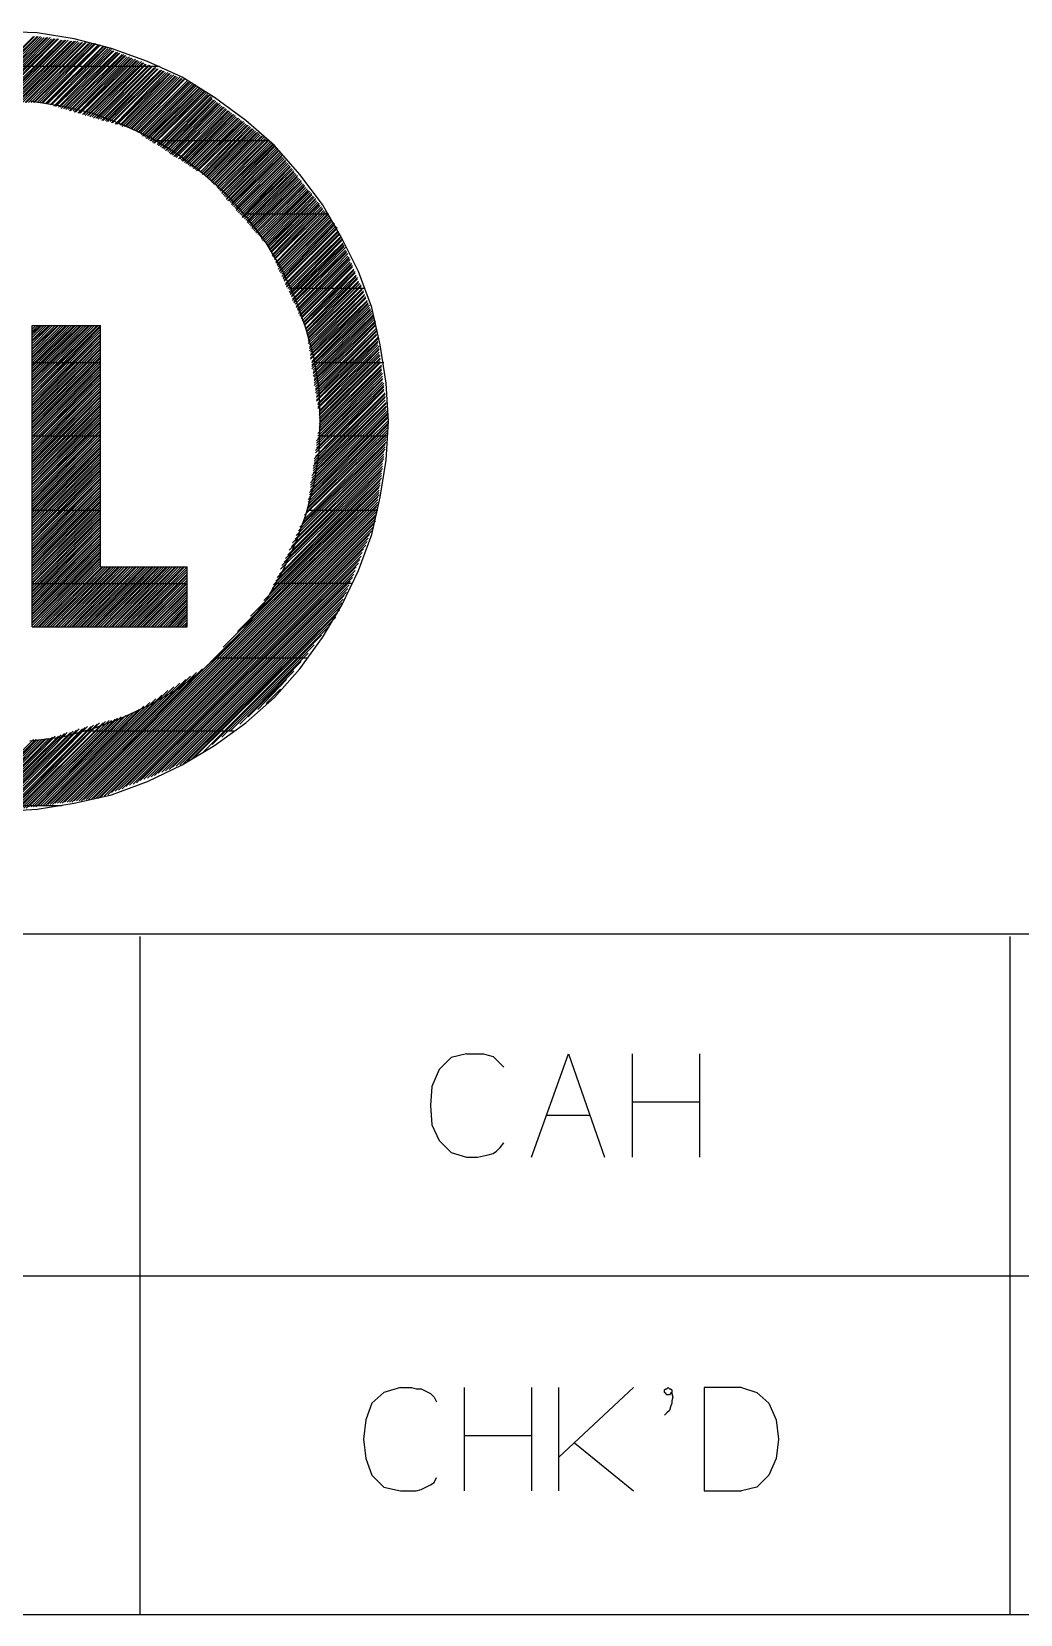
# Model space of a CAD drawing. Header units: inches. Extents: x -1698 to -1559, y -917 to -744.
# Drawn here: x -1600.7 to -1589.54, y -888.7 to -870.84 of the extents above; entities that cross this region are included whole.
import ezdxf

# ---------------------------------------------------------------- set-up
doc = ezdxf.new("R2010")
doc.units = ezdxf.units.IN
doc.layers.add('DH152', color=7, linetype='CONTINUOUS')

msp = doc.modelspace()

# ---------------------------------------------------------------- linework, layer by layer
at = {"layer": 'DH152', "color": 7}
for points in [[(-1600.67956, -870.89527), (-1601.43777, -871.63994)], [(-1600.66602, -870.89527), (-1601.41069, -871.63994)], [(-1600.63894, -870.89527), (-1601.39715, -871.63994)], [(-1600.6254, -870.89527), (-1601.37007, -871.63994)], [(-1600.59832, -870.89527), (-1601.34299, -871.63994)], [(-1600.58478, -870.90881), (-1601.31591, -871.63994)], [(-1600.5577, -870.90881), (-1601.30237, -871.63994)], [(-1600.53062, -870.90881), (-1601.27529, -871.63994)], [(-1600.51708, -870.90881), (-1601.24821, -871.63994)], [(-1600.49, -870.90881), (-1601.22113, -871.63994)], [(-1600.47646, -870.92235), (-1601.20759, -871.63994)], [(-1600.44938, -870.92235), (-1601.18052, -871.63994)], [(-1600.43584, -870.92235), (-1601.15344, -871.63994)], [(-1600.40877, -870.92235), (-1601.12636, -871.63994)], [(-1600.39523, -870.92235), (-1601.11282, -871.63994)], [(-1600.36815, -870.93589), (-1601.08574, -871.63994)], [(-1601.0722, -879.64177), (-1600.63894, -879.61469), (-1600.21921, -879.54699), (-1599.79949, -879.45222), (-1599.39331, -879.30328), (-1599.00066, -879.11373), (-1598.6351, -878.8971), (-1598.28307, -878.63985), (-1597.95812, -878.35552), (-1597.67379, -878.03057), (-1597.41654, -877.67855), (-1597.19991, -877.31298), (-1597.01036, -876.92034), (-1596.86142, -876.51415), (-1596.76665, -876.09443), (-1596.69895, -875.67471), (-1596.67187, -875.24144), (-1596.69895, -874.80818), (-1596.76665, -874.37492), (-1596.86142, -873.95519), (-1597.01036, -873.54901), (-1597.19991, -873.1699), (-1597.41654, -872.7908), (-1597.67379, -872.45231), (-1597.95812, -872.12736), (-1598.28307, -871.84303), (-1598.6351, -871.58578), (-1599.00066, -871.35561), (-1599.39331, -871.1796), (-1599.79949, -871.03067), (-1600.21921, -870.92235), (-1600.63894, -870.85465), (-1601.0722, -870.84111)], [(-1600.35461, -870.93589), (-1601.05866, -871.63994)], [(-1600.32753, -870.93589), (-1601.04512, -871.63994)], [(-1600.31399, -870.93589), (-1601.01804, -871.63994)], [(-1600.28691, -870.93589), (-1600.99096, -871.63994)], [(-1600.25983, -870.94943), (-1600.96388, -871.63994)], [(-1600.24629, -870.94943), (-1600.95034, -871.63994)], [(-1600.21921, -870.94943), (-1600.92327, -871.63994)], [(-1600.20567, -870.94943), (-1600.89619, -871.63994)], [(-1600.17859, -870.94943), (-1600.86911, -871.63994)], [(-1600.16506, -870.96297), (-1600.85557, -871.63994)], [(-1600.13798, -870.96297), (-1600.82849, -871.63994)], [(-1600.12444, -870.96297), (-1600.80141, -871.63994)], [(-1600.09736, -870.96297), (-1600.77433, -871.63994)], [(-1600.08382, -870.96297), (-1600.76079, -871.63994)], [(-1600.05674, -870.97651), (-1600.73371, -871.63994)], [(-1600.0432, -870.97651), (-1600.70663, -871.63994)], [(-1600.01612, -870.97651), (-1600.67956, -871.63994)], [(-1599.98904, -870.97651), (-1600.66602, -871.63994)], [(-1599.9755, -870.97651), (-1600.63894, -871.63994)], [(-1599.94842, -870.99005), (-1600.61186, -871.63994)], [(-1599.93488, -870.99005), (-1600.58478, -871.63994)], [(-1599.92135, -870.99005), (-1600.57124, -871.63994)], [(-1599.89427, -871.00359), (-1600.54416, -871.65348)], [(-1599.88073, -871.00359), (-1600.53062, -871.65348)], [(-1599.86719, -871.01713), (-1600.51708, -871.65348)], [(-1599.85365, -871.01713), (-1600.49, -871.66702)], [(-1599.84011, -871.03067), (-1600.47646, -871.66702)], [(-1599.81303, -871.03067), (-1600.44938, -871.68056)], [(-1599.79949, -871.04421), (-1600.43584, -871.68056)], [(-1599.78595, -871.05775), (-1600.42231, -871.68056)], [(-1599.77241, -871.05775), (-1600.39523, -871.6941)], [(-1599.74533, -871.07128), (-1600.38169, -871.6941)], [(-1599.73179, -871.07128), (-1600.36815, -871.70764)], [(-1599.71825, -871.08482), (-1600.34107, -871.70764)], [(-1599.70471, -871.08482), (-1600.32753, -871.70764)], [(-1599.67763, -871.09836), (-1600.31399, -871.72118)], [(-1599.6641, -871.09836), (-1600.28691, -871.72118)], [(-1599.65056, -871.1119), (-1600.27337, -871.73472)], [(-1599.63702, -871.1119), (-1600.25983, -871.73472)], [(-1599.62348, -871.12544), (-1600.23275, -871.73472)], [(-1599.5964, -871.12544), (-1600.21921, -871.74826)], [(-1599.58286, -871.13898), (-1600.20567, -871.74826)], [(-1599.56932, -871.13898), (-1600.17859, -871.7618)], [(-1599.25791, -871.23376), (-1602.88649, -871.23376)], [(-1599.55578, -871.15252), (-1600.16506, -871.7618)], [(-1599.5287, -871.15252), (-1600.15152, -871.7618)], [(-1599.51516, -871.16606), (-1600.12444, -871.77534)], [(-1599.50162, -871.16606), (-1600.1109, -871.77534)], [(-1599.48808, -871.1796), (-1600.09736, -871.78888)], [(-1599.461, -871.1796), (-1600.07028, -871.78888)], [(-1599.44746, -871.19314), (-1600.05674, -871.78888)], [(-1599.43392, -871.19314), (-1600.0432, -871.80242)], [(-1599.42038, -871.20668), (-1600.01612, -871.80242)], [(-1599.40685, -871.20668), (-1600.00258, -871.81596)], [(-1599.37977, -871.22022), (-1599.9755, -871.81596)], [(-1599.36623, -871.22022), (-1599.96196, -871.81596)], [(-1599.35269, -871.23376), (-1599.94842, -871.8295)], [(-1599.33915, -871.23376), (-1599.92135, -871.8295)], [(-1599.31207, -871.2473), (-1599.90781, -871.84303)], [(-1599.29853, -871.2473), (-1599.89427, -871.84303)], [(-1599.28499, -871.26084), (-1599.86719, -871.84303)], [(-1599.27145, -871.26084), (-1599.85365, -871.85657)], [(-1599.24437, -871.27438), (-1599.84011, -871.85657)], [(-1599.23083, -871.27438), (-1599.81303, -871.85657)], [(-1599.21729, -871.28792), (-1599.79949, -871.87011)], [(-1599.20375, -871.28792), (-1599.78595, -871.87011)], [(-1599.19021, -871.30146), (-1599.75887, -871.88365)], [(-1599.16313, -871.30146), (-1599.74533, -871.88365)], [(-1599.1496, -871.315), (-1599.73179, -871.88365)], [(-1599.13606, -871.315), (-1599.70471, -871.89719)], [(-1599.12252, -871.32853), (-1599.69117, -871.89719)], [(-1599.09544, -871.32853), (-1599.67763, -871.91073)], [(-1599.0819, -871.34207), (-1599.65056, -871.91073)], [(-1599.06836, -871.34207), (-1599.63702, -871.91073)], [(-1599.05482, -871.35561), (-1599.62348, -871.92427)], [(-1599.02774, -871.35561), (-1599.5964, -871.92427)], [(-1599.0142, -871.36915), (-1599.58286, -871.93781)], [(-1599.00066, -871.36915), (-1599.56932, -871.93781)], [(-1598.98712, -871.38269), (-1599.55578, -871.95135)], [(-1598.97358, -871.38269), (-1599.5287, -871.95135)], [(-1598.9465, -871.39623), (-1599.51516, -871.96489)], [(-1598.93296, -871.40977), (-1599.50162, -871.97843)], [(-1598.91942, -871.40977), (-1599.48808, -871.97843)], [(-1598.90588, -871.42331), (-1599.47454, -871.99197)], [(-1598.87881, -871.42331), (-1599.461, -872.00551)], [(-1598.86527, -871.43685), (-1599.44746, -872.01905)], [(-1598.85173, -871.43685), (-1599.43392, -872.01905)], [(-1598.83819, -871.45039), (-1599.42038, -872.03259)], [(-1598.82465, -871.46393), (-1599.40685, -872.04613)], [(-1598.81111, -871.47747), (-1599.39331, -872.04613)], [(-1598.79757, -871.47747), (-1599.37977, -872.05967)], [(-1598.78403, -871.49101), (-1599.36623, -872.07321)], [(-1600.72017, -878.84294), (-1600.36815, -878.80232), (-1600.01612, -878.70755), (-1599.69117, -878.58569), (-1599.36623, -878.43676), (-1599.05482, -878.26075), (-1598.77049, -878.04411), (-1598.51324, -877.8004), (-1598.26953, -877.54315), (-1598.0529, -877.25882), (-1597.87688, -876.94742), (-1597.72795, -876.62247), (-1597.6061, -876.29752), (-1597.51132, -875.9455), (-1597.45716, -875.59347), (-1597.44362, -875.24144), (-1597.45716, -874.87588), (-1597.51132, -874.52385), (-1597.6061, -874.18536), (-1597.72795, -873.84688), (-1597.87688, -873.52193), (-1598.0529, -873.22406), (-1598.26953, -872.93973), (-1598.51324, -872.66894), (-1598.77049, -872.43877), (-1599.05482, -872.22214), (-1599.36623, -872.03259), (-1599.69117, -871.88365), (-1600.01612, -871.7618), (-1600.36815, -871.68056), (-1600.72017, -871.6264)], [(-1598.77049, -871.50455), (-1599.35269, -872.07321)], [(-1598.75695, -871.51809), (-1599.33915, -872.08675)], [(-1598.74341, -871.51809), (-1599.32561, -872.10028)], [(-1598.72987, -871.53163), (-1599.31207, -872.10028)], [(-1598.71633, -871.54517), (-1599.28499, -872.11382)], [(-1598.70279, -871.55871), (-1599.27145, -872.12736)], [(-1598.68925, -871.55871), (-1599.25791, -872.12736)], [(-1598.67571, -871.57225), (-1599.24437, -872.1409)], [(-1598.66217, -871.58578), (-1599.23083, -872.15444)], [(-1598.66217, -871.59932), (-1599.21729, -872.15444)], [(-1598.64863, -871.61286), (-1599.20375, -872.16798)], [(-1598.6351, -871.61286), (-1599.19021, -872.18152)], [(-1598.62156, -871.6264), (-1599.17667, -872.18152)], [(-1598.60802, -871.63994), (-1599.16313, -872.19506)], [(-1598.59448, -871.65348), (-1599.1496, -872.2086)], [(-1598.58094, -871.65348), (-1599.13606, -872.22214)], [(-1598.5674, -871.66702), (-1599.12252, -872.22214)], [(-1598.55386, -871.68056), (-1599.10898, -872.23568)], [(-1598.54032, -871.6941), (-1599.09544, -872.24922)], [(-1598.52678, -871.6941), (-1599.0819, -872.24922)], [(-1598.51324, -871.70764), (-1599.06836, -872.26276)], [(-1598.4997, -871.72118), (-1599.04128, -872.2763)], [(-1598.48616, -871.73472), (-1599.02774, -872.2763)], [(-1598.47262, -871.73472), (-1599.0142, -872.28984)], [(-1598.45908, -871.74826), (-1599.00066, -872.30338)], [(-1598.44554, -871.7618), (-1598.98712, -872.30338)], [(-1598.432, -871.77534), (-1598.97358, -872.31692)], [(-1598.41846, -871.77534), (-1598.96004, -872.33046)], [(-1598.40492, -871.78888), (-1598.9465, -872.33046)], [(-1598.39138, -871.80242), (-1598.93296, -872.344)], [(-1598.37785, -871.81596), (-1598.91942, -872.35753)], [(-1598.36431, -871.81596), (-1598.90588, -872.35753)], [(-1598.35077, -871.8295), (-1598.89235, -872.37107)], [(-1598.33723, -871.84303), (-1598.87881, -872.38461)], [(-1598.32369, -871.85657), (-1598.86527, -872.38461)], [(-1598.31015, -871.85657), (-1598.85173, -872.39815)], [(-1598.29661, -871.87011), (-1598.83819, -872.41169)], [(-1598.28307, -871.88365), (-1598.82465, -872.41169)], [(-1598.26953, -871.89719), (-1598.79757, -872.42523)], [(-1598.25599, -871.89719), (-1598.78403, -872.43877)], [(-1598.24245, -871.91073), (-1598.77049, -872.45231)], [(-1598.22891, -871.92427), (-1598.75695, -872.45231)], [(-1598.21537, -871.93781), (-1598.74341, -872.46585)], [(-1598.20183, -871.93781), (-1598.72987, -872.47939)], [(-1598.18829, -871.95135), (-1598.71633, -872.47939)], [(-1598.17475, -871.96489), (-1598.70279, -872.49293)], [(-1598.16121, -871.97843), (-1598.68925, -872.50647)], [(-1598.14767, -871.97843), (-1598.67571, -872.52001)], [(-1598.13413, -871.99197), (-1598.67571, -872.53355)], [(-1598.1206, -872.00551), (-1598.66217, -872.54709)], [(-1598.10706, -872.01905), (-1598.64863, -872.56063)], [(-1598.09352, -872.01905), (-1598.6351, -872.56063)], [(-1598.07998, -872.03259), (-1598.62156, -872.57417)], [(-1598.02582, -872.07321), (-1599.31207, -872.07321)], [(-1598.06644, -872.04613), (-1598.60802, -872.58771)], [(-1598.0529, -872.05967), (-1598.60802, -872.60125)], [(-1598.03936, -872.07321), (-1598.59448, -872.61478)], [(-1598.02582, -872.07321), (-1598.58094, -872.62832)], [(-1598.01228, -872.08675), (-1598.5674, -872.64186)], [(-1597.99874, -872.10028), (-1598.55386, -872.6554)], [(-1597.9852, -872.11382), (-1598.55386, -872.66894)], [(-1597.97166, -872.11382), (-1598.54032, -872.68248)], [(-1597.95812, -872.12736), (-1598.52678, -872.69602)], [(-1597.95812, -872.1409), (-1598.51324, -872.70956)], [(-1597.94458, -872.15444), (-1598.4997, -872.7231)], [(-1597.93104, -872.16798), (-1598.4997, -872.73664)], [(-1597.9175, -872.18152), (-1598.48616, -872.75018)], [(-1597.9175, -872.19506), (-1598.47262, -872.75018)], [(-1597.90396, -872.2086), (-1598.45908, -872.76372)], [(-1597.89042, -872.22214), (-1598.44554, -872.77726)], [(-1597.87688, -872.23568), (-1598.44554, -872.7908)], [(-1597.87688, -872.24922), (-1598.432, -872.80434)], [(-1597.86335, -872.26276), (-1598.41846, -872.81788)], [(-1597.84981, -872.2763), (-1598.40492, -872.83142)], [(-1597.83627, -872.28984), (-1598.39138, -872.84496)], [(-1597.83627, -872.30338), (-1598.39138, -872.8585)], [(-1597.82273, -872.31692), (-1598.37785, -872.87203)], [(-1597.80919, -872.33046), (-1598.36431, -872.88557)], [(-1597.79565, -872.344), (-1598.35077, -872.89911)], [(-1597.78211, -872.35753), (-1598.33723, -872.91265)], [(-1597.78211, -872.37107), (-1598.32369, -872.92619)], [(-1597.76857, -872.38461), (-1598.32369, -872.93973)], [(-1597.75503, -872.39815), (-1598.31015, -872.93973)], [(-1597.74149, -872.41169), (-1598.29661, -872.95327)], [(-1597.74149, -872.42523), (-1598.28307, -872.96681)], [(-1597.72795, -872.43877), (-1598.26953, -872.98035)], [(-1597.71441, -872.45231), (-1598.26953, -872.99389)], [(-1597.70087, -872.46585), (-1598.25599, -873.00743)], [(-1597.70087, -872.47939), (-1598.24245, -873.02097)], [(-1597.68733, -872.49293), (-1598.22891, -873.03451)], [(-1597.67379, -872.50647), (-1598.21537, -873.04805)], [(-1597.66025, -872.52001), (-1598.21537, -873.06159)], [(-1597.66025, -872.53355), (-1598.20183, -873.07513)], [(-1597.64671, -872.54709), (-1598.18829, -873.08867)], [(-1597.63317, -872.56063), (-1598.17475, -873.10221)], [(-1597.61963, -872.57417), (-1598.16121, -873.11575)], [(-1597.61963, -872.58771), (-1598.16121, -873.11575)], [(-1597.6061, -872.60125), (-1598.14767, -873.12928)], [(-1597.59256, -872.61478), (-1598.13413, -873.14282)], [(-1597.57902, -872.62832), (-1598.1206, -873.15636)], [(-1597.56548, -872.64186), (-1598.10706, -873.18344)], [(-1597.57902, -872.64186), (-1598.10706, -873.1699)], [(-1597.55194, -872.6554), (-1598.09352, -873.19698)], [(-1597.5384, -872.66894), (-1598.07998, -873.21052)], [(-1597.5384, -872.68248), (-1598.06644, -873.22406)], [(-1597.52486, -872.69602), (-1598.0529, -873.2376)], [(-1597.51132, -872.70956), (-1598.03936, -873.25114)], [(-1597.49778, -872.7231), (-1598.03936, -873.26468)], [(-1597.49778, -872.73664), (-1598.02582, -873.27822)], [(-1597.34885, -872.89911), (-1598.31015, -872.89911)], [(-1597.48424, -872.75018), (-1598.01228, -873.29176)], [(-1597.4707, -872.76372), (-1598.01228, -873.3053)], [(-1597.45716, -872.77726), (-1597.99874, -873.31884)], [(-1597.45716, -872.7908), (-1597.99874, -873.33238)], [(-1597.44362, -872.80434), (-1597.9852, -873.35946)], [(-1597.43008, -872.81788), (-1597.9852, -873.373)], [(-1597.41654, -872.83142), (-1597.97166, -873.38653)], [(-1597.41654, -872.84496), (-1597.95812, -873.40007)], [(-1597.403, -872.8585), (-1597.95812, -873.41361)], [(-1597.38946, -872.87203), (-1597.94458, -873.44069)], [(-1597.37592, -872.88557), (-1597.94458, -873.45423)], [(-1597.36238, -872.89911), (-1597.93104, -873.46777)], [(-1597.36238, -872.91265), (-1597.93104, -873.48131)], [(-1597.34885, -872.92619), (-1597.9175, -873.49485)], [(-1597.33531, -872.93973), (-1597.9175, -873.52193)], [(-1597.32177, -872.95327), (-1597.90396, -873.53547)], [(-1597.32177, -872.96681), (-1597.90396, -873.54901)], [(-1597.30823, -872.98035), (-1597.89042, -873.56255)], [(-1597.29469, -872.99389), (-1597.87688, -873.57609)], [(-1597.28115, -873.00743), (-1597.87688, -873.60317)], [(-1597.28115, -873.02097), (-1597.86335, -873.61671)], [(-1597.26761, -873.03451), (-1597.86335, -873.63025)], [(-1597.25407, -873.04805), (-1597.84981, -873.64378)], [(-1597.25407, -873.06159), (-1597.84981, -873.65732)], [(-1597.24053, -873.08867), (-1597.83627, -873.6844)], [(-1597.24053, -873.10221), (-1597.83627, -873.69794)], [(-1597.22699, -873.11575), (-1597.82273, -873.71148)], [(-1597.22699, -873.12928), (-1597.82273, -873.72502)], [(-1597.21345, -873.15636), (-1597.80919, -873.73856)], [(-1597.21345, -873.1699), (-1597.79565, -873.7521)], [(-1597.19991, -873.18344), (-1597.79565, -873.77918)], [(-1597.19991, -873.19698), (-1597.78211, -873.79272)], [(-1597.18637, -873.22406), (-1597.78211, -873.80626)], [(-1597.18637, -873.2376), (-1597.76857, -873.8198)], [(-1597.17283, -873.25114), (-1597.76857, -873.83334)], [(-1597.17283, -873.26468), (-1597.75503, -873.86042)], [(-1597.15929, -873.27822), (-1597.75503, -873.87396)], [(-1597.15929, -873.3053), (-1597.74149, -873.8875)], [(-1597.14575, -873.31884), (-1597.74149, -873.90103)], [(-1597.14575, -873.33238), (-1597.72795, -873.91457)], [(-1597.13221, -873.34592), (-1597.71441, -873.94165)], [(-1597.13221, -873.373), (-1597.71441, -873.95519)], [(-1597.11867, -873.38653), (-1597.70087, -873.96873)], [(-1597.11867, -873.40007), (-1597.70087, -873.98227)], [(-1597.10513, -873.41361), (-1597.68733, -873.99581)], [(-1597.10513, -873.44069), (-1597.68733, -874.02289)], [(-1597.0916, -873.45423), (-1597.67379, -874.03643)], [(-1597.0916, -873.46777), (-1597.67379, -874.04997)], [(-1597.07806, -873.48131), (-1597.66025, -874.06351)], [(-1597.07806, -873.49485), (-1597.66025, -874.07705)], [(-1597.06452, -873.52193), (-1597.64671, -874.10413)], [(-1597.06452, -873.53547), (-1597.63317, -874.11767)], [(-1597.05098, -873.54901), (-1597.63317, -874.13121)], [(-1597.05098, -873.56255), (-1597.61963, -874.14475)], [(-1597.03744, -873.58963), (-1597.61963, -874.15828)], [(-1597.03744, -873.60317), (-1597.6061, -874.18536)], [(-1597.0239, -873.61671), (-1597.6061, -874.1989)], [(-1597.0239, -873.63025), (-1597.59256, -874.21244)], [(-1596.94266, -873.73856), (-1597.78211, -873.73856)], [(-1597.01036, -873.65732), (-1597.59256, -874.22598)], [(-1597.01036, -873.67086), (-1597.59256, -874.25306)], [(-1596.99682, -873.6844), (-1597.57902, -874.2666)], [(-1596.98328, -873.69794), (-1597.57902, -874.29368)], [(-1596.98328, -873.71148), (-1597.57902, -874.30722)], [(-1596.96974, -873.73856), (-1597.57902, -874.3343)], [(-1596.96974, -873.7521), (-1597.57902, -874.36138)], [(-1596.9562, -873.76564), (-1597.56548, -874.37492)], [(-1596.9562, -873.77918), (-1597.56548, -874.402)], [(-1596.94266, -873.80626), (-1597.56548, -874.41553)], [(-1596.94266, -873.8198), (-1597.56548, -874.44261)], [(-1596.92912, -873.83334), (-1597.55194, -874.45615)], [(-1596.92912, -873.84688), (-1597.55194, -874.48323)], [(-1596.91558, -873.87396), (-1597.55194, -874.49677)], [(-1596.91558, -873.8875), (-1597.55194, -874.52385)], [(-1596.90204, -873.90103), (-1597.55194, -874.53739)], [(-1596.90204, -873.91457), (-1597.5384, -874.56447)], [(-1596.8885, -873.92811), (-1597.5384, -874.57801)], [(-1596.8885, -873.95519), (-1597.5384, -874.60509)], [(-1596.87496, -873.96873), (-1597.5384, -874.61863)], [(-1596.87496, -873.98227), (-1597.5384, -874.64571)], [(-1596.86142, -873.99581), (-1597.52486, -874.65925)], [(-1600.69309, -877.55669), (-1600.69309, -874.15828)], [(-1600.69309, -874.15828), (-1599.92135, -874.15828)], [(-1599.92135, -874.15828), (-1600.69309, -874.93003)], [(-1600.69309, -874.90296), (-1599.94842, -874.15828)], [(-1599.96196, -874.15828), (-1600.69309, -874.87588)], [(-1600.69309, -874.86234), (-1599.98904, -874.15828)], [(-1600.01612, -874.15828), (-1600.69309, -874.83526)], [(-1600.69309, -874.80818), (-1600.0432, -874.15828)], [(-1600.05674, -874.15828), (-1600.69309, -874.7811)], [(-1600.69309, -874.76756), (-1600.08382, -874.15828)], [(-1600.1109, -874.15828), (-1600.69309, -874.74048)], [(-1600.69309, -874.7134), (-1600.13798, -874.15828)], [(-1600.15152, -874.15828), (-1600.69309, -874.68632)], [(-1600.69309, -874.67278), (-1600.17859, -874.15828)], [(-1600.20567, -874.15828), (-1600.69309, -874.64571)], [(-1600.69309, -874.61863), (-1600.21921, -874.15828)], [(-1600.24629, -874.15828), (-1600.69309, -874.60509)], [(-1600.69309, -874.57801), (-1600.27337, -874.15828)], [(-1600.30045, -874.15828), (-1600.69309, -874.55093)], [(-1600.69309, -874.52385), (-1600.31399, -874.15828)], [(-1600.34107, -874.15828), (-1600.69309, -874.51031)], [(-1600.69309, -874.48323), (-1600.36815, -874.15828)], [(-1600.39523, -874.15828), (-1600.69309, -874.45615)], [(-1600.69309, -874.42907), (-1600.40877, -874.15828)], [(-1600.43584, -874.15828), (-1600.69309, -874.41553)], [(-1600.69309, -874.38846), (-1600.46292, -874.15828)], [(-1600.49, -874.15828), (-1600.69309, -874.36138)], [(-1600.69309, -874.3343), (-1600.50354, -874.15828)], [(-1600.53062, -874.15828), (-1600.69309, -874.32076)], [(-1600.69309, -874.29368), (-1600.5577, -874.15828)], [(-1600.58478, -874.15828), (-1600.69309, -874.2666)], [(-1600.69309, -874.23952), (-1600.59832, -874.15828)], [(-1600.6254, -874.15828), (-1600.69309, -874.22598)], [(-1600.69309, -874.1989), (-1600.65248, -874.15828)], [(-1600.69309, -874.95711), (-1599.92135, -874.17182)], [(-1599.92135, -876.87972), (-1599.92135, -874.15828)], [(-1596.86142, -874.02289), (-1597.52486, -874.68632)], [(-1596.84788, -874.03643), (-1597.52486, -874.69986)], [(-1596.84788, -874.04997), (-1597.52486, -874.72694)], [(-1596.83435, -874.06351), (-1597.51132, -874.74048)], [(-1596.83435, -874.09059), (-1597.51132, -874.76756)], [(-1596.82081, -874.10413), (-1597.51132, -874.7811)], [(-1596.82081, -874.11767), (-1597.51132, -874.80818)], [(-1596.82081, -874.14475), (-1597.51132, -874.83526)], [(-1596.82081, -874.15828), (-1597.49778, -874.8488)], [(-1599.92135, -874.1989), (-1600.69309, -874.97065)], [(-1600.69309, -874.99773), (-1599.92135, -874.22598)], [(-1599.92135, -874.25306), (-1600.69309, -875.02481)], [(-1600.69309, -875.05189), (-1599.92135, -874.2666)], [(-1599.92135, -874.29368), (-1600.69309, -875.06543)], [(-1600.69309, -875.09251), (-1599.92135, -874.32076)], [(-1599.92135, -874.3343), (-1600.69309, -875.11959)], [(-1596.80727, -874.18536), (-1597.49778, -874.87588)], [(-1596.80727, -874.21244), (-1597.49778, -874.88942)], [(-1596.80727, -874.22598), (-1597.49778, -874.9165)], [(-1596.80727, -874.25306), (-1597.48424, -874.93003)], [(-1596.80727, -874.2666), (-1597.48424, -874.95711)], [(-1596.79373, -874.29368), (-1597.48424, -874.97065)], [(-1596.79373, -874.30722), (-1597.48424, -874.99773)], [(-1596.79373, -874.3343), (-1597.48424, -875.01127)], [(-1596.79373, -874.34784), (-1597.4707, -875.03835)], [(-1600.69309, -875.14667), (-1599.92135, -874.36138)], [(-1599.92135, -874.38846), (-1600.69309, -875.16021)], [(-1600.69309, -875.18728), (-1599.92135, -874.41553)], [(-1599.92135, -874.42907), (-1600.69309, -875.21436)], [(-1600.69309, -875.24144), (-1599.92135, -874.45615)], [(-1599.92135, -874.48323), (-1600.69309, -875.25498)], [(-1600.69309, -875.28206), (-1599.92135, -874.51031)], [(-1599.92135, -874.52385), (-1600.69309, -875.30914)], [(-1596.79373, -874.37492), (-1597.4707, -875.05189)], [(-1596.78019, -874.38846), (-1597.4707, -875.07897)], [(-1596.78019, -874.41553), (-1597.4707, -875.09251)], [(-1596.78019, -874.42907), (-1597.45716, -875.11959)], [(-1596.78019, -874.45615), (-1597.45716, -875.13313)], [(-1596.78019, -874.48323), (-1597.45716, -875.16021)], [(-1596.76665, -874.49677), (-1597.45716, -875.17375)], [(-1596.76665, -874.52385), (-1597.45716, -875.20082)], [(-1600.69309, -875.32268), (-1599.92135, -874.55093)], [(-1599.92135, -874.57801), (-1600.69309, -874.57801)], [(-1599.92135, -874.57801), (-1600.69309, -875.34976)], [(-1600.69309, -875.37684), (-1599.92135, -874.60509)], [(-1599.92135, -874.61863), (-1600.69309, -875.40392)], [(-1600.69309, -875.41746), (-1599.92135, -874.64571)], [(-1599.92135, -874.67278), (-1600.69309, -875.44453)], [(-1600.69309, -875.47161), (-1599.92135, -874.69986)], [(-1596.72603, -874.57801), (-1597.51132, -874.57801)], [(-1596.75311, -874.65925), (-1597.4707, -875.37684)], [(-1596.75311, -874.68632), (-1597.4707, -875.40392)], [(-1596.73957, -874.69986), (-1597.4707, -875.431)], [(-1596.76665, -874.57801), (-1597.45716, -875.26852)], [(-1596.75311, -874.60509), (-1597.45716, -875.2956)], [(-1596.75311, -874.61863), (-1597.45716, -875.32268)], [(-1596.75311, -874.64571), (-1597.45716, -875.34976)], [(-1596.76665, -874.53739), (-1597.44362, -875.21436)], [(-1596.76665, -874.56447), (-1597.44362, -875.24144)], [(-1599.92135, -874.7134), (-1600.69309, -875.49869)], [(-1600.69309, -875.51223), (-1599.92135, -874.74048)], [(-1599.92135, -874.76756), (-1600.69309, -875.53931)], [(-1600.69309, -875.56639), (-1599.92135, -874.79464)], [(-1599.92135, -874.80818), (-1600.69309, -875.59347)], [(-1600.69309, -875.60701), (-1599.92135, -874.83526)], [(-1599.92135, -874.86234), (-1600.69309, -875.63409)], [(-1600.69309, -875.66117), (-1599.92135, -874.88942)], [(-1596.72603, -874.87588), (-1597.51132, -875.66117)], [(-1596.72603, -874.88942), (-1597.51132, -875.68825)], [(-1596.72603, -874.80818), (-1597.49778, -875.56639)], [(-1596.72603, -874.83526), (-1597.49778, -875.59347)], [(-1596.72603, -874.8488), (-1597.49778, -875.63409)], [(-1596.73957, -874.72694), (-1597.48424, -875.45807)], [(-1596.73957, -874.75402), (-1597.48424, -875.48515)], [(-1596.73957, -874.76756), (-1597.48424, -875.51223)], [(-1596.73957, -874.79464), (-1597.48424, -875.53931)], [(-1599.92135, -874.90296), (-1600.69309, -875.68825)], [(-1600.69309, -875.70178), (-1599.92135, -874.93003)], [(-1599.92135, -874.95711), (-1600.69309, -875.72886)], [(-1600.69309, -875.75594), (-1599.92135, -874.97065)], [(-1599.92135, -874.99773), (-1600.69309, -875.78302)], [(-1600.69309, -875.79656), (-1599.92135, -875.02481)], [(-1599.92135, -875.05189), (-1600.69309, -875.82364)], [(-1600.69309, -875.85072), (-1599.92135, -875.06543)], [(-1596.69895, -875.02481), (-1597.5384, -875.85072)], [(-1596.69895, -875.03835), (-1597.5384, -875.8778)], [(-1596.69895, -875.06543), (-1597.5384, -875.90488)], [(-1596.71249, -874.93003), (-1597.52486, -875.7424)], [(-1596.71249, -874.95711), (-1597.52486, -875.76948)], [(-1596.71249, -874.97065), (-1597.52486, -875.79656)], [(-1596.71249, -874.99773), (-1597.52486, -875.82364)], [(-1596.71249, -874.9165), (-1597.51132, -875.71532)], [(-1599.92135, -875.09251), (-1600.69309, -875.8778)], [(-1600.69309, -875.89134), (-1599.92135, -875.11959)], [(-1599.92135, -875.14667), (-1600.69309, -875.91842)], [(-1600.69309, -875.9455), (-1599.92135, -875.16021)], [(-1599.92135, -875.18728), (-1600.69309, -875.95903)], [(-1600.69309, -875.98611), (-1599.92135, -875.21436)], [(-1599.92135, -875.24144), (-1600.69309, -876.01319)], [(-1596.67187, -875.2279), (-1597.57902, -876.12151)], [(-1596.68541, -875.16021), (-1597.56548, -876.04027)], [(-1596.68541, -875.18728), (-1597.56548, -876.06735)], [(-1596.68541, -875.20082), (-1597.56548, -876.09443)], [(-1596.69895, -875.07897), (-1597.55194, -875.93196)], [(-1596.69895, -875.10605), (-1597.55194, -875.95903)], [(-1596.68541, -875.11959), (-1597.55194, -875.98611)], [(-1596.68541, -875.14667), (-1597.55194, -876.01319)], [(-1600.69309, -876.04027), (-1599.92135, -875.25498)], [(-1599.92135, -875.28206), (-1600.69309, -876.05381)], [(-1600.69309, -876.08089), (-1599.92135, -875.30914)], [(-1599.92135, -875.33622), (-1600.69309, -876.10797)], [(-1600.69309, -876.13505), (-1599.92135, -875.34976)], [(-1599.92135, -875.37684), (-1600.69309, -876.14859)], [(-1599.92135, -875.40392), (-1600.69309, -875.40392)], [(-1600.69309, -876.17567), (-1599.92135, -875.40392)], [(-1596.69895, -875.41746), (-1597.63317, -876.35168)], [(-1596.69895, -875.39038), (-1597.61963, -876.29752)], [(-1596.68541, -875.33622), (-1597.59256, -876.22982)], [(-1596.68541, -875.3633), (-1597.59256, -876.2569)], [(-1596.67187, -875.25498), (-1597.57902, -876.14859)], [(-1596.68541, -875.28206), (-1597.57902, -876.17567)], [(-1596.68541, -875.30914), (-1597.57902, -876.20275)], [(-1596.68541, -875.40392), (-1597.45716, -875.40392)], [(-1599.92135, -875.431), (-1600.69309, -876.20275)], [(-1600.69309, -876.22982), (-1599.92135, -875.44453)], [(-1599.92135, -875.47161), (-1600.69309, -876.24336)], [(-1600.69309, -876.27044), (-1599.92135, -875.49869)], [(-1599.92135, -875.52577), (-1600.69309, -876.29752)], [(-1600.69309, -876.3246), (-1599.92135, -875.53931)], [(-1599.92135, -875.56639), (-1600.69309, -876.33814)], [(-1600.69309, -876.36522), (-1599.92135, -875.59347)], [(-1596.72603, -875.57993), (-1597.75503, -876.60893)], [(-1596.71249, -875.55285), (-1597.72795, -876.56831)], [(-1596.71249, -875.52577), (-1597.71441, -876.52769)], [(-1596.71249, -875.49869), (-1597.68733, -876.47353)], [(-1596.69895, -875.47161), (-1597.67379, -876.43292)], [(-1596.69895, -875.44453), (-1597.64671, -876.3923)], [(-1599.92135, -875.60701), (-1600.69309, -876.3923)], [(-1600.69309, -876.41938), (-1599.92135, -875.63409)], [(-1599.92135, -875.66117), (-1600.69309, -876.43292)], [(-1600.69309, -876.46), (-1599.92135, -875.68825)], [(-1599.92135, -875.70178), (-1600.69309, -876.48707)], [(-1600.69309, -876.51415), (-1599.92135, -875.72886)], [(-1599.92135, -875.75594), (-1600.69309, -876.52769)], [(-1600.69309, -876.55477), (-1599.92135, -875.78302)], [(-1596.73957, -875.76948), (-1597.89042, -876.9068)], [(-1596.73957, -875.7424), (-1597.87688, -876.86618)], [(-1596.73957, -875.71532), (-1597.84981, -876.82556)], [(-1596.73957, -875.68825), (-1597.83627, -876.78494)], [(-1596.72603, -875.66117), (-1597.80919, -876.74432)], [(-1596.72603, -875.63409), (-1597.79565, -876.69017)], [(-1596.72603, -875.60701), (-1597.76857, -876.64955)], [(-1599.92135, -875.79656), (-1600.69309, -876.58185)], [(-1600.69309, -876.59539), (-1599.92135, -875.82364)], [(-1599.92135, -875.85072), (-1600.69309, -876.62247)], [(-1600.69309, -876.64955), (-1599.92135, -875.8778)], [(-1599.92135, -875.89134), (-1600.69309, -876.67663)], [(-1600.69309, -876.69017), (-1599.92135, -875.91842)], [(-1599.92135, -875.9455), (-1600.69309, -876.71725)], [(-1596.76665, -875.95903), (-1598.07998, -877.25882)], [(-1596.76665, -875.93196), (-1598.01228, -877.17759)], [(-1596.76665, -875.90488), (-1597.9852, -877.12343)], [(-1596.75311, -875.8778), (-1597.97166, -877.08281)], [(-1596.75311, -875.85072), (-1597.94458, -877.04219)], [(-1596.75311, -875.82364), (-1597.93104, -877.00157)], [(-1596.75311, -875.79656), (-1597.90396, -876.96096)], [(-1600.69309, -876.74432), (-1599.92135, -875.97257)], [(-1599.92135, -875.98611), (-1600.69309, -876.7714)], [(-1600.69309, -876.78494), (-1599.92135, -876.01319)], [(-1599.92135, -876.04027), (-1600.69309, -876.81202)], [(-1600.69309, -876.8391), (-1599.92135, -876.06735)], [(-1599.92135, -876.08089), (-1600.69309, -876.86618)], [(-1600.69309, -876.87972), (-1599.92135, -876.10797)], [(-1599.92135, -876.13505), (-1600.69309, -876.9068)], [(-1596.79373, -876.09443), (-1600.21921, -879.51992)], [(-1600.19213, -879.51992), (-1596.79373, -876.12151)], [(-1596.78019, -876.06735), (-1598.68925, -877.96288)], [(-1596.78019, -876.04027), (-1598.54032, -877.78686)], [(-1596.78019, -876.01319), (-1598.37785, -877.61085)], [(-1596.78019, -875.98611), (-1598.22891, -877.43484)], [(-1600.69309, -876.93388), (-1599.92135, -876.14859)], [(-1599.92135, -876.17567), (-1600.69309, -876.96096)], [(-1600.69309, -876.9745), (-1599.92135, -876.20275)], [(-1599.92135, -876.22982), (-1600.69309, -877.00157)], [(-1599.92135, -876.24336), (-1600.69309, -876.24336)], [(-1600.69309, -877.02865), (-1599.92135, -876.24336)], [(-1599.92135, -876.27044), (-1600.69309, -877.05573)], [(-1600.69309, -877.06927), (-1599.92135, -876.29752)], [(-1596.79373, -876.14859), (-1600.16506, -879.51992)], [(-1600.13798, -879.51992), (-1596.79373, -876.17567)], [(-1596.80727, -876.20275), (-1600.1109, -879.50638)], [(-1600.08382, -879.50638), (-1596.80727, -876.22982)], [(-1596.80727, -876.2569), (-1600.05674, -879.50638)], [(-1600.02966, -879.50638), (-1596.80727, -876.28398)], [(-1596.82081, -876.31106), (-1600.00258, -879.49284)], [(-1596.79373, -876.24336), (-1597.59256, -876.24336)], [(-1599.92135, -876.3246), (-1600.69309, -877.09635)], [(-1600.69309, -877.12343), (-1599.92135, -876.33814)], [(-1599.92135, -876.36522), (-1600.69309, -877.15051)], [(-1600.69309, -877.16405), (-1599.92135, -876.3923)], [(-1599.92135, -876.41938), (-1600.69309, -877.19113)], [(-1600.69309, -877.21821), (-1599.92135, -876.43292)], [(-1599.92135, -876.46), (-1600.69309, -877.23175)], [(-1600.69309, -877.25882), (-1599.92135, -876.48707)], [(-1599.9755, -879.49284), (-1596.82081, -876.33814)], [(-1596.82081, -876.36522), (-1599.94842, -879.49284)], [(-1599.92135, -879.4793), (-1596.83435, -876.3923)], [(-1596.84788, -876.43292), (-1599.88073, -879.46576)], [(-1599.84011, -879.45222), (-1596.86142, -876.47353)], [(-1599.92135, -876.51415), (-1600.69309, -877.2859)], [(-1600.69309, -877.31298), (-1599.92135, -876.52769)], [(-1599.92135, -876.55477), (-1600.69309, -877.32652)], [(-1600.69309, -877.3536), (-1599.92135, -876.58185)], [(-1599.92135, -876.60893), (-1600.69309, -877.38068)], [(-1600.69309, -877.40776), (-1599.92135, -876.62247)], [(-1599.92135, -876.64955), (-1600.69309, -877.4213)], [(-1600.69309, -877.44838), (-1599.92135, -876.67663)], [(-1596.8885, -876.51415), (-1599.79949, -879.42514)], [(-1599.75887, -879.4116), (-1596.90204, -876.55477)], [(-1596.91558, -876.59539), (-1599.71825, -879.39806)], [(-1599.67763, -879.38452), (-1596.92912, -876.63601)], [(-1596.9562, -876.67663), (-1599.63702, -879.35744)], [(-1599.92135, -876.70371), (-1600.69309, -877.47546)], [(-1600.69309, -877.50253), (-1599.92135, -876.71725)], [(-1599.92135, -876.74432), (-1600.69309, -877.51607)], [(-1600.69309, -877.54315), (-1599.92135, -876.7714)], [(-1599.92135, -876.78494), (-1600.67956, -877.55669)], [(-1600.65248, -877.55669), (-1599.92135, -876.81202)], [(-1599.92135, -876.8391), (-1600.6254, -877.55669)], [(-1599.5964, -879.3439), (-1596.96974, -876.71725)], [(-1596.98328, -876.75786), (-1599.55578, -879.33036)], [(-1599.51516, -879.31682), (-1596.99682, -876.79848)], [(-1597.01036, -876.8391), (-1599.47454, -879.28974)], [(-1600.69309, -877.55669), (-1598.9465, -877.55669), (-1598.9465, -876.87972)], [(-1600.61186, -877.55669), (-1599.92135, -876.86618)], [(-1599.90781, -876.87972), (-1600.58478, -877.55669)], [(-1600.5577, -877.55669), (-1599.89427, -876.87972)], [(-1599.86719, -876.87972), (-1600.53062, -877.55669)], [(-1600.51708, -877.55669), (-1599.84011, -876.87972)], [(-1599.81303, -876.87972), (-1600.49, -877.55669)], [(-1600.46292, -877.55669), (-1599.79949, -876.87972)], [(-1599.77241, -876.87972), (-1600.43584, -877.55669)], [(-1600.42231, -877.55669), (-1599.74533, -876.87972)], [(-1599.71825, -876.87972), (-1600.39523, -877.55669)], [(-1600.36815, -877.55669), (-1599.70471, -876.87972)], [(-1599.67763, -876.87972), (-1600.34107, -877.55669)], [(-1600.32753, -877.55669), (-1599.65056, -876.87972)], [(-1599.62348, -876.87972), (-1600.30045, -877.55669)], [(-1600.27337, -877.55669), (-1599.60994, -876.87972)], [(-1599.58286, -876.87972), (-1600.24629, -877.55669)], [(-1600.23275, -877.55669), (-1599.55578, -876.87972)], [(-1599.5287, -876.87972), (-1600.20567, -877.55669)], [(-1600.17859, -877.55669), (-1599.51516, -876.87972)], [(-1599.48808, -876.87972), (-1600.15152, -877.55669)], [(-1600.13798, -877.55669), (-1599.461, -876.87972)], [(-1599.43392, -876.87972), (-1600.1109, -877.55669)], [(-1600.08382, -877.55669), (-1599.42038, -876.87972)], [(-1599.39331, -876.87972), (-1600.07028, -877.55669)], [(-1600.0432, -877.55669), (-1599.36623, -876.87972)], [(-1599.33915, -876.87972), (-1600.01612, -877.55669)], [(-1599.98904, -877.55669), (-1599.32561, -876.87972)], [(-1599.29853, -876.87972), (-1599.9755, -877.55669)], [(-1599.94842, -877.55669), (-1599.27145, -876.87972)], [(-1599.92135, -876.87972), (-1598.9465, -876.87972)], [(-1599.25791, -876.87972), (-1599.92135, -877.55669)], [(-1599.89427, -877.55669), (-1599.23083, -876.87972)], [(-1599.20375, -876.87972), (-1599.88073, -877.55669)], [(-1599.85365, -877.55669), (-1599.17667, -876.87972)], [(-1599.16313, -876.87972), (-1599.82657, -877.55669)], [(-1599.79949, -877.55669), (-1599.13606, -876.87972)], [(-1599.10898, -876.87972), (-1599.78595, -877.55669)], [(-1599.75887, -877.55669), (-1599.0819, -876.87972)], [(-1599.06836, -876.87972), (-1599.73179, -877.55669)], [(-1599.70471, -877.55669), (-1599.04128, -876.87972)], [(-1599.0142, -876.87972), (-1599.69117, -877.55669)], [(-1599.6641, -877.55669), (-1598.98712, -876.87972)], [(-1598.97358, -876.87972), (-1599.63702, -877.55669)], [(-1599.60994, -877.55669), (-1598.9465, -876.87972)], [(-1598.9465, -876.9068), (-1599.5964, -877.55669)], [(-1599.56932, -877.55669), (-1598.9465, -876.93388)], [(-1598.9465, -876.96096), (-1599.54224, -877.55669)], [(-1599.51516, -877.55669), (-1598.9465, -876.9745)], [(-1598.9465, -877.00157), (-1599.50162, -877.55669)], [(-1599.47454, -877.55669), (-1598.9465, -877.02865)], [(-1599.43392, -879.27621), (-1597.03744, -876.87972)], [(-1597.05098, -876.92034), (-1599.39331, -879.26267)], [(-1599.35269, -879.24913), (-1597.06452, -876.96096)], [(-1597.07806, -877.00157), (-1599.31207, -879.23559)], [(-1600.69309, -877.06927), (-1598.9465, -877.06927)], [(-1598.9465, -877.05573), (-1599.44746, -877.55669)], [(-1599.43392, -877.55669), (-1598.9465, -877.06927)], [(-1598.9465, -877.09635), (-1599.40685, -877.55669)], [(-1599.37977, -877.55669), (-1598.9465, -877.12343)], [(-1598.9465, -877.15051), (-1599.35269, -877.55669)], [(-1599.33915, -877.55669), (-1598.9465, -877.16405)], [(-1598.9465, -877.19113), (-1599.31207, -877.55669)], [(-1599.27145, -879.20851), (-1597.10513, -877.04219)], [(-1597.11867, -877.08281), (-1599.23083, -879.19497)], [(-1599.19021, -879.18143), (-1597.13221, -877.12343)], [(-1597.14575, -877.16405), (-1599.1496, -879.16789)], [(-1599.10898, -879.14081), (-1597.17283, -877.20467)], [(-1597.07806, -877.06927), (-1597.94458, -877.06927)], [(-1599.28499, -877.55669), (-1598.9465, -877.21821)], [(-1598.9465, -877.24528), (-1599.25791, -877.55669)], [(-1599.24437, -877.55669), (-1598.9465, -877.25882)], [(-1598.9465, -877.2859), (-1599.21729, -877.55669)], [(-1599.19021, -877.55669), (-1598.9465, -877.31298)], [(-1598.9465, -877.32652), (-1599.16313, -877.55669)], [(-1599.1496, -877.55669), (-1598.9465, -877.3536)], [(-1598.9465, -877.38068), (-1599.12252, -877.55669)], [(-1597.18637, -877.24528), (-1599.06836, -879.12727)], [(-1599.02774, -879.11373), (-1597.19991, -877.2859)], [(-1597.21345, -877.32652), (-1598.98712, -879.10019)], [(-1598.9465, -879.07311), (-1597.22699, -877.36714)], [(-1599.09544, -877.55669), (-1598.9465, -877.40776)], [(-1598.9465, -877.4213), (-1599.06836, -877.55669)], [(-1599.05482, -877.55669), (-1598.9465, -877.44838)], [(-1598.9465, -877.47546), (-1599.02774, -877.55669)], [(-1599.00066, -877.55669), (-1598.9465, -877.50253)], [(-1598.9465, -877.51607), (-1598.97358, -877.55669)], [(-1597.25407, -877.40776), (-1598.90588, -879.05957)], [(-1598.86527, -879.03249), (-1597.26761, -877.44838)], [(-1597.34885, -877.55669), (-1598.75695, -878.9648)], [(-1598.66217, -878.88356), (-1597.43008, -877.65147)], [(-1597.57902, -877.90872), (-1598.62156, -877.90872)], [(-1597.51132, -877.75978), (-1598.55386, -878.80232)], [(-1598.45908, -878.73463), (-1597.57902, -877.85456)], [(-1598.83819, -878.07119), (-1600.30045, -879.53346)], [(-1598.77049, -878.03057), (-1600.27337, -879.53346)], [(-1600.24629, -879.53346), (-1598.70279, -877.97642)], [(-1597.66025, -877.94934), (-1598.35077, -878.65339)], [(-1598.25599, -878.57215), (-1597.74149, -878.05765)], [(-1599.16313, -878.27428), (-1600.43584, -879.54699)], [(-1599.09544, -878.23367), (-1600.40877, -879.54699)], [(-1599.02774, -878.19305), (-1600.38169, -879.54699)], [(-1598.96004, -878.15243), (-1600.35461, -879.54699)], [(-1598.90588, -878.11181), (-1600.32753, -879.53346)], [(-1597.82273, -878.15243), (-1598.14767, -878.49092)], [(-1598.0529, -878.42322), (-1597.89042, -878.26075)], [(-1599.43392, -878.4503), (-1600.54416, -879.57407)], [(-1599.36623, -878.40968), (-1600.51708, -879.56053)], [(-1599.29853, -878.36906), (-1600.49, -879.56053)], [(-1599.23083, -878.32844), (-1600.46292, -879.56053)], [(-1599.93488, -878.63985), (-1600.89619, -879.61469)], [(-1599.89427, -878.63985), (-1600.86911, -879.61469)], [(-1599.86719, -878.62631), (-1600.84203, -879.60115)], [(-1599.82657, -878.61277), (-1600.81495, -879.60115)], [(-1599.79949, -878.61277), (-1600.78787, -879.60115)], [(-1599.75887, -878.59923), (-1600.76079, -879.60115)], [(-1599.73179, -878.58569), (-1600.73371, -879.58761)], [(-1599.69117, -878.57215), (-1600.70663, -879.58761)], [(-1599.6641, -878.57215), (-1600.67956, -879.58761)], [(-1599.63702, -878.55861), (-1600.65248, -879.58761)], [(-1599.5964, -878.54507), (-1600.6254, -879.57407)], [(-1599.55578, -878.53153), (-1600.59832, -879.57407)], [(-1599.48808, -878.49092), (-1600.57124, -879.57407)], [(-1600.53062, -878.81586), (-1601.31591, -879.60115)], [(-1600.50354, -878.81586), (-1601.28883, -879.61469)], [(-1600.46292, -878.80232), (-1601.27529, -879.61469)], [(-1600.43584, -878.78878), (-1601.24821, -879.61469)], [(-1600.39523, -878.78878), (-1601.23467, -879.61469)], [(-1600.36815, -878.77525), (-1601.20759, -879.61469)], [(-1600.32753, -878.76171), (-1601.19406, -879.62823)], [(-1600.30045, -878.74817), (-1601.16698, -879.62823)], [(-1600.25983, -878.74817), (-1601.15344, -879.62823)], [(-1600.23275, -878.73463), (-1601.12636, -879.62823)], [(-1600.19213, -878.72109), (-1601.11282, -879.62823)], [(-1600.16506, -878.70755), (-1601.08574, -879.64177)], [(-1600.12444, -878.70755), (-1601.05866, -879.64177)], [(-1600.09736, -878.69401), (-1601.03158, -879.62823)], [(-1600.07028, -878.68047), (-1601.0045, -879.62823)], [(-1600.02966, -878.68047), (-1600.97742, -879.62823)], [(-1600.00258, -878.66693), (-1600.95034, -879.62823)], [(-1599.96196, -878.65339), (-1600.92327, -879.61469)], [(-1598.41846, -878.73463), (-1600.12444, -878.73463)], [(-1600.67956, -878.8294), (-1601.43777, -879.58761)], [(-1600.65248, -878.8294), (-1601.42423, -879.58761)], [(-1600.63894, -878.8294), (-1601.39715, -879.60115)], [(-1600.61186, -878.8294), (-1601.38361, -879.60115)], [(-1600.58478, -878.8294), (-1601.35653, -879.60115)], [(-1600.5577, -878.8294), (-1601.34299, -879.60115)], [(-1601.78979, -879.57407), (-1600.35461, -879.57407)], [(-1609.46667, -881.0228), (-1559.18107, -881.0228)], [(-1599.47454, -888.69968), (-1599.47454, -881.04988)], [(-1589.65842, -888.69968), (-1589.65842, -881.04988)], [(-1595.79181, -882.37674), (-1595.96782, -882.41736), (-1596.10321, -882.55276), (-1596.18445, -882.74231), (-1596.19799, -882.95894), (-1596.18445, -883.17557), (-1596.10321, -883.35159), (-1595.96782, -883.48698), (-1595.79181, -883.54114), (-1595.79181, -883.54114)], [(-1595.79181, -882.37674), (-1595.72411, -882.37674), (-1595.66995, -882.37674), (-1595.60225, -882.37674), (-1595.5481, -882.39028), (-1595.49394, -882.40382), (-1595.45332, -882.44444), (-1595.4127, -882.48506), (-1595.37208, -882.52568), (-1595.37208, -882.52568)], [(-1595.06067, -883.54114), (-1594.64095, -882.37674), (-1594.23477, -883.54114)], [(-1593.92336, -882.37674), (-1593.92336, -883.54114)], [(-1593.16515, -882.37674), (-1593.16515, -883.54114)], [(-1593.92336, -882.91832), (-1593.16515, -882.91832)], [(-1594.8982, -883.06726), (-1594.39724, -883.06726)], [(-1595.79181, -883.54114), (-1595.72411, -883.54114), (-1595.66995, -883.54114), (-1595.60225, -883.5276), (-1595.5481, -883.51406), (-1595.49394, -883.50052), (-1595.45332, -883.47344), (-1595.4127, -883.43282), (-1595.37208, -883.37867), (-1595.37208, -883.37867)], [(-1609.46667, -884.88155), (-1559.18107, -884.88155)], [(-1596.53648, -886.14072), (-1596.72603, -886.19488), (-1596.86142, -886.31673), (-1596.92912, -886.50628), (-1596.9562, -886.72292), (-1596.92912, -886.93955), (-1596.86142, -887.1291), (-1596.72603, -887.26449), (-1596.53648, -887.30511), (-1596.53648, -887.30511)], [(-1596.53648, -886.14072), (-1596.48232, -886.14072), (-1596.41462, -886.14072), (-1596.36046, -886.15426), (-1596.30631, -886.15426), (-1596.25215, -886.18134), (-1596.19799, -886.20842), (-1596.15737, -886.24903), (-1596.13029, -886.30319), (-1596.13029, -886.30319)], [(-1595.81888, -886.14072), (-1595.81888, -887.30511)], [(-1595.06067, -886.14072), (-1595.06067, -887.30511)], [(-1594.74927, -887.30511), (-1594.74927, -886.14072)], [(-1594.74927, -886.92601), (-1593.90982, -886.14072)], [(-1592.69127, -886.14072), (-1593.11099, -886.14072), (-1593.11099, -887.30511), (-1592.69127, -887.30511)], [(-1592.69127, -886.14072), (-1592.51525, -886.19488), (-1592.37986, -886.31673), (-1592.29862, -886.50628), (-1592.27154, -886.72292), (-1592.29862, -886.93955), (-1592.37986, -887.1291), (-1592.51525, -887.26449), (-1592.69127, -887.30511), (-1592.69127, -887.30511)], [(-1593.47656, -886.1678), (-1593.47656, -886.20842), (-1593.46302, -886.24903), (-1593.47656, -886.28965), (-1593.47656, -886.31673), (-1593.4901, -886.35735), (-1593.50364, -886.39797), (-1593.53071, -886.42505), (-1593.55779, -886.45213), (-1593.55779, -886.45213)], [(-1595.81888, -886.6823), (-1595.06067, -886.6823)], [(-1594.57325, -886.76353), (-1593.90982, -887.30511)], [(-1596.53648, -887.30511), (-1596.48232, -887.30511), (-1596.41462, -887.30511), (-1596.36046, -887.30511), (-1596.30631, -887.29157), (-1596.25215, -887.26449), (-1596.19799, -887.23742), (-1596.15737, -887.21034), (-1596.13029, -887.15618), (-1596.13029, -887.15618)], [(-1609.46667, -888.69968), (-1559.18107, -888.69968)]]:
    msp.add_lwpolyline(points, dxfattribs=at)
msp.add_lwpolyline([(-1593.55779, -886.18134), (-1593.55779, -886.1678), (-1593.54425, -886.15426), (-1593.53071, -886.15426), (-1593.51717, -886.14072), (-1593.50364, -886.15426), (-1593.4901, -886.15426), (-1593.47656, -886.1678), (-1593.47656, -886.18134), (-1593.47656, -886.18134), (-1593.47656, -886.19488), (-1593.4901, -886.20842), (-1593.50364, -886.22195), (-1593.51717, -886.22195), (-1593.53071, -886.22195), (-1593.54425, -886.20842), (-1593.55779, -886.19488), (-1593.55779, -886.18134)], close=True, dxfattribs=at)

doc.saveas('drawing.dxf')
